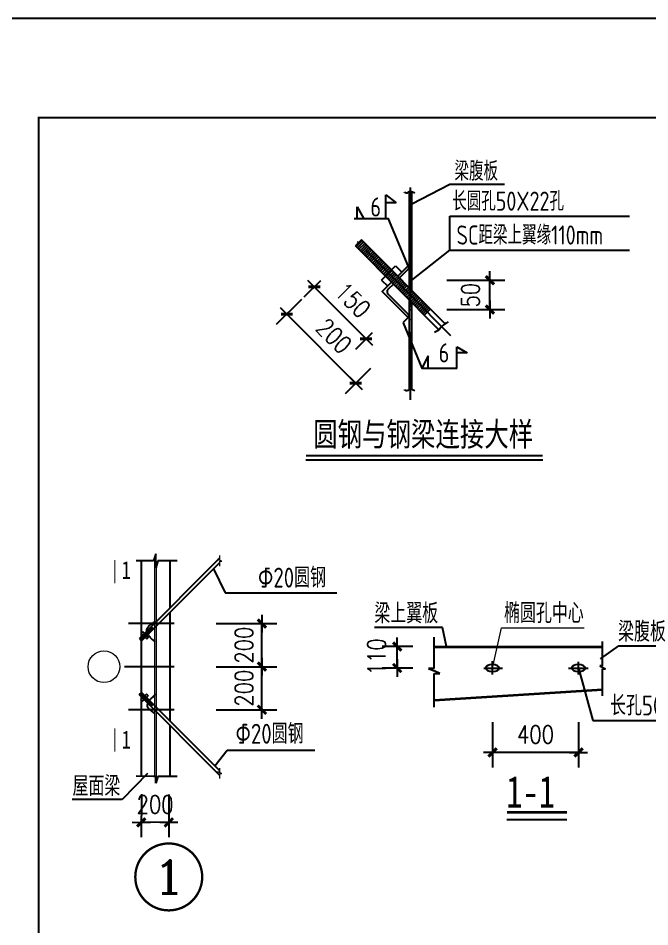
# Model space of a CAD drawing. Extents: x -321761 to 1215725, y 241863 to 438812.
# Drawn here: x 845213 to 861071, y 278444 to 301263 of the extents above; entities that cross this region are included whole.
import ezdxf
from ezdxf.enums import TextEntityAlignment as Align

# ---------------------------------------------------------------- set-up
doc = ezdxf.new("R2010")
doc.units = 0
doc.header["$LTSCALE"] = 1000
for name, pattern in [('CENTER', [2, 1.25, -0.25, 0.25, -0.25]), ('CENTERX2', [101.6, 63.5, -12.7, 12.7, -12.7]), ('DASHDOTX2', [50.8, 25.4, -12.7, 0, -12.7]), ('DOTE', [2.42, 2, -0.2, 0.02, -0.2])]:
    doc.linetypes.add(name, pattern=pattern)
doc.layers.get('0').update_dxf_attribs({"linetype": 'CONTINUOUS'})
doc.layers.get('Defpoints').update_dxf_attribs({"linetype": 'CONTINUOUS'})
for name, color, linetype in [('AXIS_DIM', 3, 'CONTINUOUS'), ('BORDER', 7, 'CONTINUOUS'), ('CJ', 6, 'CONTINUOUS'), ('DOTE', 1, 'DOTE'), ('JC', 7, 'CONTINUOUS'), ('PUB_DIM', 3, 'CONTINUOUS'), ('PUB_TEXT', 7, 'CONTINUOUS'), ('一般文字', 6, 'CONTINUOUS'), ('卫浴', 7, 'CONTINUOUS')]:
    doc.layers.add(name, color=color, linetype=linetype)
doc.layers.add('系杆支撑', color=2, linetype='CONTINUOUS', lineweight=25)
doc.layers.add('轴线', color=1, linetype='CENTERX2', lineweight=13)
doc.styles.add('-宋体', font='')
doc.styles.add('COMP', font='complex', dxfattribs={"bigfont": 'hztxt'})
doc.styles.add('DIM_FONT', font='SIMPLEX.shx', dxfattribs={"width": 0.8})
doc.styles.add('HZTXT', font='tssdeng.shx', dxfattribs={"width": 0.7, "bigfont": 'tssdchn.shx'})
doc.styles.add('TSSD_Dimension', font='Tssdeng.shx', dxfattribs={"width": 0.7, "bigfont": 'hztxt.shx'})
doc.styles.get('-宋体').set_extended_font_data('SimSun')
doc.dimstyles.new('DIMN150', dxfattribs={"dimscale": 1.5, "dimtxt": 300, "dimasz": 1, "dimexe": 250, "dimexo": 300, "dimgap": 150, "dimtad": 1, "dimdec": 0, "dimzin": 0, "dimdsep": 46, "dimtxsty": 'DIM_FONT', "dimblk": '_DIMX', "dimcen": 0.09, "dimclrt": 7, "dimadec": 0, "dimazin": 0, "dimtfac": 1, "dimtdec": 0, "dimtix": 1, "dimtmove": 2, "dimatfit": 3, "dimldrblk": '_DIMX', "dimfxl": 1, "dimtolj": 1, "dimtzin": 0, "dimarcsym": 0})

# ---------------------------------------------------------------- blocks, each defined once
blk = doc.blocks.new('_INDEX1')
at = {"const_width": 0.035}
blk.add_lwpolyline([(-0.5, 0, 1), (0.5, 0, 1)], format="xyb", close=True, dxfattribs=at)
at = {"style": 'COMP', "width": 2.333333}
blk.add_attdef('1', text='', height=0.5, dxfattribs=at).set_placement((-0.25, -0.25), (0.25, -0.25), align=Align.FIT)
blk = doc.blocks.new('_DIMX')
blk.add_line((-150, 0), (150, 0))
at = {"const_width": 50}
blk.add_lwpolyline([(-70, -70), (70, 70)], dxfattribs=at)
blk = doc.blocks.new('*D36')
at = {"layer": 'Defpoints', "color": 0}
for p in [(895457, 475744), (896148, 475741), (895454, 474589)]:
    blk.add_point(p, dxfattribs=at)
at = {"layer": 'PUB_DIM', "color": 0, "lineweight": -2}
for p, q in [((895456, 475294), (895453, 474214)), ((896147, 475291), (896143, 474212)), ((895452, 474589), (895451, 474589)), ((896144, 474587), (895454, 474589)), ((896146, 474587), (896147, 474587))]:
    blk.add_line(p, q, dxfattribs=at)
at = {"layer": 'PUB_DIM', "color": 0, "lineweight": -2, "xscale": 1.5, "yscale": 1.5, "zscale": 1.5}
for p, rotation in [((895454, 474589), 359.8216741708843), ((896144, 474587), 179.8216741708842)]:
    blk.add_blockref('_DIMX', p, dxfattribs=dict(at, rotation=rotation))
at = {"layer": 'PUB_DIM', "color": 7, "insert": (895800, 475038), "char_height": 450, "attachment_point": 5, "rotation": 359.8217, "style": 'DIM_FONT'}
blk.add_mtext('\\A1;200', dxfattribs=at)
blk = doc.blocks.new('*D37')
at = {"layer": 'Defpoints', "color": 0}
for p in [(896888, 478497), (898483, 478497), (896888, 477415)]:
    blk.add_point(p, dxfattribs=at)
at = {"layer": 'PUB_DIM', "color": 0, "lineweight": -2}
for p, q in [((897338, 478497), (898858, 478497)), ((898483, 478498), (898483, 478500)), ((898483, 477415), (898483, 478497)), ((897338, 477415), (898858, 477415)), ((898483, 477414), (898483, 477412))]:
    blk.add_line(p, q, dxfattribs=at)
at = {"layer": 'PUB_DIM', "color": 0, "lineweight": -2, "xscale": 1.5, "yscale": 1.5, "zscale": 1.5}
for p, rotation in [((898483, 478497), 270), ((898483, 477415), 90)]:
    blk.add_blockref('_DIMX', p, dxfattribs=dict(at, rotation=rotation))
at = {"layer": 'PUB_DIM', "color": 7, "insert": (898033, 477956), "char_height": 450, "attachment_point": 5, "rotation": 90, "style": 'DIM_FONT'}
blk.add_mtext('\\A1;200', dxfattribs=at)
blk = doc.blocks.new('*D38')
at = {"layer": 'Defpoints', "color": 0}
for p in [(896888, 479578), (898483, 479578), (896888, 478497)]:
    blk.add_point(p, dxfattribs=at)
at = {"layer": 'PUB_DIM', "color": 0, "lineweight": -2}
for p, q in [((897338, 479578), (898858, 479578)), ((898483, 479580), (898483, 479581)), ((898483, 478497), (898483, 479578)), ((897338, 478497), (898858, 478497)), ((898483, 478495), (898483, 478494))]:
    blk.add_line(p, q, dxfattribs=at)
at = {"layer": 'PUB_DIM', "color": 0, "lineweight": -2, "xscale": 1.5, "yscale": 1.5, "zscale": 1.5}
for p, rotation in [((898483, 479578), 270), ((898483, 478497), 90)]:
    blk.add_blockref('_DIMX', p, dxfattribs=dict(at, rotation=rotation))
at = {"layer": 'PUB_DIM', "color": 7, "insert": (898033, 479038), "char_height": 450, "attachment_point": 5, "rotation": 90, "style": 'DIM_FONT'}
blk.add_mtext('\\A1;200', dxfattribs=at)
blk = doc.blocks.new('*D451')
at = {"layer": 'Defpoints', "color": 0}
for p in [(1866, 72), (3394, 72), (1866, -663)]:
    blk.add_point(p, dxfattribs=at)
at = {"layer": 'PUB_DIM', "color": 0, "lineweight": -2}
for p, q in [((2316, 72), (3769, 72)), ((3394, -661), (3394, 70)), ((2316, -663), (3769, -663))]:
    blk.add_line(p, q, dxfattribs=at)
at = {"layer": 'PUB_DIM', "color": 0, "lineweight": -2, "xscale": 1.5, "yscale": 1.5, "zscale": 1.5}
for p, rotation in [((3394, 72), 90), ((3394, -663), 270)]:
    blk.add_blockref('_DIMX', p, dxfattribs=dict(at, rotation=rotation))
at = {"layer": 'PUB_DIM', "color": 7, "insert": (2908, -303), "char_height": 450, "attachment_point": 5, "rotation": 90, "style": 'DIM_FONT'}
blk.add_mtext('\\A1;50', dxfattribs=at)
blk = doc.blocks.new('*D452')
at = {"layer": 'Defpoints', "color": 0}
for p in [(-1015, -93), (-1704, -778), (714, -1831)]:
    blk.add_point(p, dxfattribs=at)
at = {"layer": 'PUB_DIM', "color": 0, "lineweight": -2}
for p, q in [((-1334, -410), (-1970, -1042)), ((24, -2515), (-1703, -779)), ((395, -2148), (-241, -2781))]:
    blk.add_line(p, q, dxfattribs=at)
at = {"layer": 'PUB_DIM', "color": 0, "lineweight": -2, "xscale": 1.5, "yscale": 1.5, "zscale": 1.5}
for p, rotation in [((-1704, -778), 134.8409121949617), ((25, -2516), 314.8409121949617)]:
    blk.add_blockref('_DIMX', p, dxfattribs=dict(at, rotation=rotation))
at = {"layer": 'PUB_DIM', "color": 7, "insert": (-520, -1330), "char_height": 450, "attachment_point": 5, "rotation": 314.8409, "style": 'DIM_FONT'}
blk.add_mtext('\\A1;200', dxfattribs=at)
blk = doc.blocks.new('*D453')
at = {"layer": 'Defpoints', "color": 0}
for p in [(-543, 376), (-1015, -93), (757, -931)]:
    blk.add_point(p, dxfattribs=at)
at = {"layer": 'PUB_DIM', "color": 0, "lineweight": -2}
for p, q in [((-862, 59), (-1281, -357)), ((284, -1399), (-1014, -94)), ((438, -1248), (19, -1664))]:
    blk.add_line(p, q, dxfattribs=at)
at = {"layer": 'PUB_DIM', "color": 0, "lineweight": -2, "xscale": 1.5, "yscale": 1.5, "zscale": 1.5}
for p, rotation in [((-1015, -93), 134.8409121949609), ((285, -1400), 314.8409121949609)]:
    blk.add_blockref('_DIMX', p, dxfattribs=dict(at, rotation=rotation))
at = {"layer": 'PUB_DIM', "color": 7, "insert": (-46, -429), "char_height": 450, "attachment_point": 5, "rotation": 314.8409, "style": 'DIM_FONT'}
blk.add_mtext('\\A1;150', dxfattribs=at)
blk = doc.blocks.new('*D44')
at = {"layer": 'Defpoints', "color": 0}
for p in [(893252, 469826), (894097, 469826), (894097, 469287)]:
    blk.add_point(p, dxfattribs=at)
at = {"layer": 'PUB_DIM', "color": 0, "lineweight": -2}
for p, q in [((893647, 469826), (892877, 469826)), ((893252, 469289), (893252, 469825)), ((893647, 469287), (892877, 469287))]:
    blk.add_line(p, q, dxfattribs=at)
at = {"layer": 'PUB_DIM', "color": 0, "lineweight": -2, "xscale": 1.5, "yscale": 1.5, "zscale": 1.5}
for p, rotation in [((893252, 469826), 90), ((893252, 469287), 270)]:
    blk.add_blockref('_DIMX', p, dxfattribs=dict(at, rotation=rotation))
at = {"layer": 'PUB_DIM', "color": 7, "insert": (892734, 469570), "char_height": 450, "attachment_point": 5, "rotation": 90, "style": 'DIM_FONT'}
blk.add_mtext('\\A1;110', dxfattribs=at)
blk = doc.blocks.new('*D45')
at = {"layer": 'Defpoints', "color": 0}
for p in [(895645, 468380), (897805, 468380), (895645, 467167)]:
    blk.add_point(p, dxfattribs=at)
at = {"layer": 'PUB_DIM', "color": 0, "lineweight": -2}
for p, q in [((895645, 467930), (895645, 466792)), ((897805, 467930), (897805, 466792)), ((897803, 467167), (895647, 467167))]:
    blk.add_line(p, q, dxfattribs=at)
at = {"layer": 'PUB_DIM', "color": 0, "lineweight": -2, "xscale": 1.5, "yscale": 1.5, "zscale": 1.5, "rotation": 180}
blk.add_blockref('_DIMX', (895645, 467167), dxfattribs=at)
at = {"layer": 'PUB_DIM', "color": 0, "lineweight": -2, "xscale": 1.5, "yscale": 1.5, "zscale": 1.5}
blk.add_blockref('_DIMX', (897805, 467167), dxfattribs=at)
at = {"layer": 'PUB_DIM', "color": 7, "insert": (896725, 467617), "char_height": 450, "attachment_point": 5, "style": 'DIM_FONT'}
blk.add_mtext('\\A1;400', dxfattribs=at)
blk = doc.blocks.new('5G4')
at = {"color": 0}
for p, q in [((-706.4, 2372), (-767.6, 2193.8)), ((-703.9, 2020.7), (-706.4, 2372)), ((-767.6, 2193.8), (-1198.6, 2194.1)), ((892.1, 2258.2), (-1121, 242.1)), ((-1070.1, -3217.5), (-1070.1, 2183.3)), ((892.1, 2144.9), (-1064.4, 185.5)), ((-658.9, 2192.1), (-703.9, 2020.7)), ((-172.7, 2191.7), (-658.9, 2192.1)), ((-349.8, 1014.4), (-349.8, 2183.3)), ((737, 1989.5), (1030.9, 1388.6)), ((1030.9, 1388.6), (3837.9, 1388.6)), ((-349.8, -1829.7), (-349.8, 901.1)), ((892.1, -3073.5), (-1070.2, -1108.3)), ((892.1, -3186.8), (-1126.9, -1164.8)), ((-349.8, -3219.7), (-349.8, -1943)), ((774.2, -2955.4), (1082.2, -2561.7)), ((1082.2, -2561.7), (3281.9, -2561.7)), ((-767.6, -3217.8), (-1198.6, -3217.4)), ((-706.4, -3217.8), (-767.6, -3217.8)), ((-703.9, -3390.9), (-706.4, -3217.8)), ((-658.9, -3219.5), (-703.9, -3390.9)), ((-172.7, -3219.8), (-658.9, -3219.5)), ((-1556.1, -3795.9), (-2805.2, -3795.9))]:
    blk.add_line(p, q, dxfattribs=at)
at = {"color": 0, "linetype": 'CENTER'}
for p, q in [((-247.3, 617.2), (-1395.9, 617.2)), ((-247.3, -464.3), (-1610.1, -464.3)), ((-247.3, -1545.8), (-1395.9, -1545.8))]:
    blk.add_line(p, q, dxfattribs=at)
at = {"lineweight": 18}
blk.add_circle((-2010.1, -464.3), 400, dxfattribs=at)
at = {"layer": 'AXIS_DIM', "linetype": 'ByBlock', "const_width": 25}
for points in [[(-1735.4, 2214.5), (-1735.4, 1630.7)], [(-1735.4, -2010.6), (-1735.4, -2594.4)]]:
    blk.add_lwpolyline(points, dxfattribs=at)
at = {"layer": 'CJ', "color": 0}
for p, q in [((-944.3, 466.8), (-946.1, 453.7)), ((-940.6, 479.4), (-944.3, 466.8)), ((-935.3, 491.7), (-940.6, 479.4)), ((-928.5, 503.6), (-935.3, 491.7)), ((-920.5, 515.3), (-928.5, 503.6)), ((-911.3, 526.8), (-920.5, 515.3)), ((-901.1, 538.2), (-911.3, 526.8)), ((-890.1, 549.7), (-901.1, 538.2)), ((-838.3, 412.1), (-894.9, 468.6)), ((-877.7, 561.4), (-890.1, 549.7)), ((-824.1, 426.3), (-880.7, 482.8)), ((-863.3, 573.7), (-877.7, 561.4)), ((-810, 440.4), (-866.6, 497)), ((-846.5, 586.9), (-863.3, 573.7)), ((-795.8, 454.6), (-852.5, 511.1)), ((-826.6, 601.3), (-846.5, 586.9)), ((-781.7, 468.7), (-838.3, 525.3)), ((-803.1, 617.1), (-826.6, 601.3)), ((-767.6, 482.9), (-824.2, 539.4)), ((-775.4, 634.7), (-803.1, 617.1)), ((-742.9, 654.3), (-775.4, 634.7)), ((-1064.4, 185.6), (-1121.1, 242.1)), ((-1050.3, 199.7), (-1106.9, 256.3)), ((-1036.2, 213.9), (-1092.8, 270.4)), ((-1022, 228.1), (-1078.7, 284.6)), ((-1076.9, 372), (-1038.2, 410.7)), ((-1038.2, 410.7), (-1076.9, 372)), ((-936.3, 231.6), (-1076.9, 372)), ((-1076.9, 372), (-936.3, 231.6)), ((-1007.9, 242.2), (-1064.5, 298.8)), ((-993.8, 256.4), (-1050.4, 312.9)), ((-1038.2, 410.7), (-897.6, 270.3)), ((-897.6, 270.3), (-1038.2, 410.7)), ((-979.6, 270.5), (-1036.2, 327.1)), ((-965.5, 284.7), (-1022.1, 341.2)), ((-951.3, 298.8), (-1008, 355.4)), ((-937.2, 313), (-993.8, 369.5)), ((-923.1, 327.2), (-979.7, 383.7)), ((-908.9, 341.3), (-965.6, 397.9)), ((-894.8, 355.5), (-951.4, 412)), ((-946.1, 453.7), (-946, 440)), ((-946, 440), (-943.8, 425.7)), ((-943.8, 425.7), (-939.8, 411)), ((-939.8, 411), (-934.1, 395.9)), ((-880.7, 369.6), (-937.3, 426.2)), ((-897.6, 270.3), (-936.3, 231.6)), ((-936.3, 231.6), (-897.6, 270.3)), ((-934.1, 395.9), (-927.1, 380.8)), ((-927.1, 380.8), (-919.1, 365.7)), ((-866.5, 383.8), (-923.2, 440.3)), ((-919.1, 365.7), (-910.2, 350.8)), ((-910.2, 350.8), (-900.9, 336.4)), ((-852.4, 397.9), (-909, 454.5)), ((-900.9, 336.4), (-891.3, 322.6)), ((-891.3, 322.6), (-881.5, 309.3)), ((-881.5, 309.3), (-870.7, 295.8)), ((-870.7, 295.8), (-858.1, 281.1)), ((-858.1, 281.1), (-842.5, 264.4)), ((-842.5, 264.4), (-823, 244.6)), ((-823, 244.6), (-798.7, 220.7)), ((-798.7, 220.7), (-768.6, 191.9)), ((-768.6, 191.9), (-731.6, 157.2)), ((-1070.2, -1108.3), (-1126.9, -1164.8)), ((-1056.1, -1122.4), (-1112.7, -1179)), ((-1042, -1136.6), (-1098.6, -1193.1)), ((-1027.8, -1150.7), (-1084.5, -1207.3)), ((-942.1, -1154.3), (-1082.7, -1294.7)), ((-1082.7, -1294.7), (-942.1, -1154.3)), ((-1082.7, -1294.7), (-1044, -1333.4)), ((-1044, -1333.4), (-1082.7, -1294.7)), ((-1013.7, -1164.9), (-1070.3, -1221.4)), ((-999.6, -1179.1), (-1056.2, -1235.6)), ((-1044, -1333.4), (-903.4, -1193)), ((-985.4, -1193.2), (-1042.1, -1249.8)), ((-971.3, -1207.4), (-1027.9, -1263.9)), ((-957.1, -1221.5), (-1013.8, -1278.1)), ((-943, -1235.7), (-999.6, -1292.2)), ((-928.9, -1249.8), (-985.5, -1306.4)), ((-914.7, -1264), (-971.4, -1320.5)), ((-900.6, -1278.2), (-957.2, -1334.7)), ((-886.5, -1292.3), (-943.1, -1348.9)), ((-903.4, -1193), (-942.1, -1154.3)), ((-942.1, -1154.3), (-903.4, -1193)), ((-872.3, -1306.5), (-929, -1363)), ((-858.2, -1320.6), (-914.8, -1377.2)), ((-844.1, -1334.8), (-900.7, -1391.3)), ((-899.6, -1372.1), (-891.5, -1357)), ((-891.5, -1357), (-882.7, -1342.2)), ((-829.9, -1348.9), (-886.5, -1405.5)), ((-882.7, -1342.2), (-873.3, -1327.7)), ((-873.3, -1327.7), (-863.7, -1313.9)), ((-815.8, -1363.1), (-872.4, -1419.6)), ((-863.7, -1313.9), (-853.9, -1300.6)), ((-853.9, -1300.6), (-843.2, -1287.1)), ((-843.2, -1287.1), (-830.5, -1272.4)), ((-830.5, -1272.4), (-814.9, -1255.7)), ((-814.9, -1255.7), (-795.5, -1235.9)), ((-795.5, -1235.9), (-771.2, -1212)), ((-771.2, -1212), (-741, -1183.2)), ((-741, -1183.2), (-704.1, -1148.5)), ((-918.6, -1445), (-918.5, -1431.3)), ((-916.7, -1458.1), (-918.6, -1445)), ((-918.5, -1431.3), (-916.3, -1417)), ((-913.1, -1470.7), (-916.7, -1458.1)), ((-916.3, -1417), (-912.2, -1402.3)), ((-907.8, -1483), (-913.1, -1470.7)), ((-912.2, -1402.3), (-906.6, -1387.2)), ((-901, -1494.9), (-907.8, -1483)), ((-906.6, -1387.2), (-899.6, -1372.1)), ((-892.9, -1506.6), (-901, -1494.9)), ((-883.7, -1518.1), (-892.9, -1506.6)), ((-873.6, -1529.5), (-883.7, -1518.1)), ((-862.5, -1541), (-873.6, -1529.5)), ((-850.1, -1552.7), (-862.5, -1541)), ((-801.6, -1377.3), (-858.3, -1433.8)), ((-835.8, -1565), (-850.1, -1552.7)), ((-787.5, -1391.4), (-844.1, -1448)), ((-818.9, -1578.2), (-835.8, -1565)), ((-773.4, -1405.6), (-830, -1462.1)), ((-799.1, -1592.6), (-818.9, -1578.2)), ((-775.5, -1608.4), (-799.1, -1592.6)), ((-747.8, -1626), (-775.5, -1608.4)), ((-731.6, -1635.8), (-764.1, -1616.2)), ((-916.6, -3148), (-1556.1, -3795.9))]:
    blk.add_line(p, q, dxfattribs=at)
at = {"layer": '卫浴', "lineweight": 13}
for p, q in [((896.9, 2229), (896.9, 2325.9)), ((945.1, 2187.5), (844.2, 2229)), ((844.2, 2229), (896.9, 2229)), ((897.1, 2062.7), (897.1, 2187.5)), ((897.1, 2187.5), (945.1, 2187.5)), ((844.2, -3102.7), (896.9, -3102.7)), ((945.1, -3144.2), (844.2, -3102.7)), ((896.9, -3102.7), (896.9, -3014.6)), ((897.1, -3144.2), (945.1, -3144.2)), ((897.1, -3268.9), (897.1, -3144.2))]:
    blk.add_line(p, q, dxfattribs=at)
at = {"layer": '轴线', "color": 251, "linetype": 'DASHDOTX2', "lineweight": 13, "ltscale": 10}
for p, q in [((-731.6, 134.6), (-731.6, 2298.4)), ((-689.9, -3337.7), (-689.9, 2073.9)), ((-731.6, -3217.8), (-731.6, 134.6))]:
    blk.add_line(p, q, dxfattribs=at)
at = {"layer": 'PUB_TEXT', "xscale": 1680, "yscale": 1680, "zscale": 1680}
blk.add_blockref('_INDEX1', (-383.4, -5743.9), dxfattribs=at).add_auto_attribs({'1': '1'})
at = {"layer": 'PUB_TEXT', "style": 'TSSD_Dimension', "width": 0.8}
for s, p in [('Φ20圆钢', (1856.6, 1522.9)), ('Φ20圆钢', (1292.9, -2398.6)), ('屋面梁', (-2799.4, -3710.5))]:
    blk.add_text(s, height=500, dxfattribs=at).set_placement(p)
at = {"layer": '一般文字', "color": 2, "style": '-宋体', "width": 0.75}
for p in [(-1563.9, 1740.1), (-1563.9, -2519.4)]:
    blk.add_text('1', height=450, dxfattribs=at).set_placement(p)
at = {"layer": 'PUB_DIM'}
for p1, p2, distance, picture, middle in [((360.3, -464.3), (360.3, 617.2), -1595.4, '*D38', (1505.7, 76.5)), ((360.3, -1545.8), (360.3, -464.3), -1595.4, '*D37', (1505.7, -1005.1)), ((-379.4, -3219.7), (-1070.1, -3217.5), 1154.2, '*D36', (-726.9, -3922.8))]:
    dim = blk.add_aligned_dim(p1=p1, p2=p2, distance=distance, text='200', dimstyle='DIMN150', dxfattribs=at)
    dim.commit()
    dim.dimension.update_dxf_attribs({"geometry": picture, "text_midpoint": middle, "insert": (-896527.4, -478961.2)})
blk = doc.blocks.new('5G5')
at = {"layer": '系杆支撑'}
h = blk.add_hatch(dxfattribs=at)
h.set_pattern_fill('ANSI31', color=256, scale=15.304348, angle=630, style=0)
h.set_pattern_definition([(225, (36193.314, 5644.443), (-34.35924, 34.35924), [])])
h.paths.add_polyline_path([(95.4, 1011.3), (174.2, 1089.7), (927.9, 331.8), (849.5, 253.4)])
h.paths.add_polyline_path([(849.5, 253.4), (772.1, 176), (18, 934.3), (95.4, 1011.3)])
h.paths.add_polyline_path([(849.5, 253.4), (927.9, 331.8), (1395.8, -138.7), (1395.8, -295.5)])
h.paths.add_polyline_path([(772.1, 176), (849.5, 253.4), (1395.8, -295.5), (1395.8, -451.2)])
h.paths.add_polyline_path([(1900.9, -646.6), (1822.6, -724.5), (1395.8, -295.5), (1395.8, -138.7)])
h.paths.add_polyline_path([(1822.6, -724.5), (1744.6, -802), (1395.8, -451.2), (1395.8, -295.5)])
for p, q in [((1365.2, 2291.3, 0), (1365.2, -107.9, 0)), ((1426.4, 2291.3, 0), (1426.4, -169.5, 0)), ((783.9, 1610.6, 0), (783.9, 2218.2, 0)), ((783.9, 2218.2, 0), (1045.4, 2017.1, 0)), ((62.9, 1610.6, 0), (62.9, 1918.4, 0)), ((62.9, 1918.4, 0), (225.5, 1610.6, 0)), ((1045.4, 2017.1, 0), (783.9, 2017.1, 0)), ((2387.9, 1677.8, 0), (6896.1, 1677.8, 0)), ((2387.9, 823, 0), (2387.9, 1677.8, 0)), ((1365.2, -420.4, 0), (1365.2, -2675.5, 0)), ((1426.4, -482, 0), (1426.4, -2675.5, 0)), ((1900.9, -646.6, 0), (1745.2, -801.5, 0)), ((1216.7, -989.7, 0), (1350.8, -855.6, 0)), ((2561.9, -1598.8, 0), (2823.4, -1749.8, 0)), ((2561.9, -2134.8, 0), (2561.9, -1598.8, 0)), ((2823.4, -1749.8, 0), (2561.9, -1749.8, 0)), ((1844.6, -1827.1, 0), (1682, -2134.8, 0)), ((1844.6, -2134.8, 0), (1844.6, -1827.1, 0))]:
    blk.add_line(p, q)
at = {"extrusion": (0, 0, -1), "elevation": 0}
for points in [[(-1431.4, 1989.8), (-2385.9, 2487.8), (-3757.8, 2487.8)], [(-1342.8, 437.7), (-849.4, 1610.6), (11.2, 1610.6)], [(-1432.3, 76.4), (-2387.9, 823), (-6896.1, 823)], [(-1219.5, -996.6), (-1682, -2134.8), (-2576.8, -2134.8)]]:
    blk.add_lwpolyline(points, dxfattribs=at)
for points in [[(1509.5, 2255.5, 0), (1426.4, 2291.3, 0), (1365.2, 2291.3, 0), (1307.3, 2257.9, 0), (1248.1, 2292.1, 0)], [(1509.5, -2711.3, 0), (1426.4, -2675.5, 0), (1365.2, -2675.5, 0), (1307.3, -2708.9, 0), (1248.1, -2674.6, 0)]]:
    blk.add_spline(points, degree=3)
at = {"extrusion": (0, 0, -1)}
for points in [[(-1430.5, 1990.6, 0), (-1426.4, 1984.2, 0), (-1432.4, 1988.9, 0)], [(-1341.7, 437.2, 0), (-1345.7, 430.8, 0), (-1344, 438.2, 0)], [(-1431.5, 77.4, 0), (-1426.4, 71.8, 0), (-1433.1, 75.4, 0)], [(-1220.7, -996.2, 0), (-1216.7, -989.7, 0), (-1218.3, -997.1, 0)]]:
    blk.add_solid(points, dxfattribs=at)
at = {"layer": 'DOTE', "color": 8, "linetype": 'DOTE', "ltscale": 1.5}
for p, q in [((1395.8, 2397.9, 0), (1395.8, -2930.3, 0)), ((2417.9, -1322.7, 0), (-30.7, 1137.9, 0))]:
    blk.add_line(p, q, dxfattribs=at)
at = {"layer": '一般文字', "color": 2}
blk.add_line((-1223.6, -4435.1), (4721.1, -4435.1), dxfattribs=at)
at = {"layer": '一般文字', "color": 2, "const_width": 54}
blk.add_lwpolyline([(-1223.6, -4335), (4721.1, -4335)], dxfattribs=at)
at = {"layer": '系杆支撑'}
for p, q in [((2116.1, -1175.6, 0), (17.9, 934.3, 0)), ((174.2, 1089.7, 0), (18, 934.3, 0)), ((2272.4, -1020.2, 0), (174.2, 1089.7, 0)), ((672.2, 76.1, 0), (1026.8, 430.7, 0)), ((1026.8, 430.7, 0), (1182.6, 274.9, 0)), ((672.2, 76.1, 0), (828, -79.7, 0)), ((1365.2, 71.8, 0), (1426.4, 71.8, 0)), ((1365.2, -662.9, 0), (1426.4, -662.9, 0))]:
    blk.add_line(p, q, dxfattribs=at)
at = {"layer": '系杆支撑', "elevation": 0}
for points in [[(1126.5, 132.1), (1350.8, 356.5, 0.4142136), (1350.8, 425.7), (1342.2, 434.4), (1083.3, 175.5)], [(927.5, 19.7), (692.8, -214.9), (1342.2, -864.2), (1350.8, -855.6, 0.4142136), (1350.8, -786.3), (848.7, -284.2, -0.4142136), (848.7, -145.7), (970.6, -23.7)]]:
    blk.add_lwpolyline(points, format="xyb", dxfattribs=at)
at = {"layer": '系杆支撑'}
blk.add_open_spline([(2350.7, -970.5, 0), (2272.4, -1020.2, 0), (2183.8, -1087.5, 0), (2116.1, -1175.6, 0), (2007.2, -1240.1, 0)], degree=3, knots=[0, 0, 0, 0, 7.5791323, 16.9236267, 16.9236267, 16.9236267, 16.9236267], dxfattribs=at)
at = {"layer": '一般文字', "color": 6, "linetype": 'Continuous', "lineweight": -3, "style": 'HZTXT', "width": 0.8}
for s, p in [('梁腹板', (2505.4, 2572.4, 0)), ('长圆孔50X22孔', (2447.3, 1818.1, 0)), ('6', (396.2, 1672.3, 0)), ('SC距梁上翼缘110mm', (2554.9, 967.2, 0)), ('6', (2110.6, -1992.1, 0))]:
    blk.add_text(s, height=480, dxfattribs=at).set_placement(p)
at = {"layer": '一般文字', "color": 2, "style": '-宋体', "width": 0.75}
blk.add_text('圆钢与钢梁连接大样', height=600, dxfattribs=at).set_placement((-1041.8, -4095.1))
at = {"layer": 'PUB_DIM'}
for p1, p2, distance, text, picture, middle in [((756.9, -930.9), (-543, 376.3), 665.2, '150', '*D453', (-45.7, -429)), ((714.1, -1831.2), (-1014.7, -92.7), 971.8, '200', '*D452', (-520.4, -1329.9))]:
    dim = blk.add_aligned_dim(p1=p1, p2=p2, distance=distance, text=text, dimstyle='DIMN150', dxfattribs=at)
    dim.commit()
    dim.dimension.update_dxf_attribs({"geometry": picture, "text_midpoint": middle})
dim = blk.add_linear_dim(base=(3393.6, 71.8), p1=(1866.1, -662.9), p2=(1866.1, 71.8), angle=90, text='50', dimstyle='DIMN150', dxfattribs=at)
dim.commit()
dim.dimension.update_dxf_attribs({"geometry": '*D451', "text_midpoint": (2907.7, -302.8), "dimtype": 161})
blk = doc.blocks.new('5G6')
at = {"color": 0}
for p, q in [((-2115.2, -533.1), (-2115.2, 251.2)), ((-2115.2, 16.3), (2115.2, 16.3)), ((-2115.2, 0), (2115.2, 0)), ((2115.2, -469.4), (2115.2, 141.2)), ((-2256.3, -533.1), (-2115.2, -596.8)), ((-2115.2, -533.1), (-2256.3, -533.1)), ((-1974.1, -660.6), (-2115.2, -596.8)), ((-2115.2, -660.6), (-1974.1, -660.6)), ((-2115.2, -1505.6), (-2115.2, -660.6)), ((1510.5, -525.3), (1871.9, -1841)), ((2046.7, -469.4), (2188.8, -544.7)), ((2115.2, -469.4), (2046.7, -469.4)), ((2115.2, -544.7), (2188.8, -544.7)), ((2115.2, -1220.6), (2115.2, -544.7)), ((-2115.2, -1325.9), (2115.2, -1055.1)), ((-2115.2, -1342.1), (2115.2, -1071.3)), ((1871.9, -1841), (4907.5, -1841))]:
    blk.add_line(p, q, dxfattribs=at)
at = {"layer": 'CJ', "color": 0}
for p, q in [((-1903.6, 495.4), (-3610.1, 495.4)), ((-1805, 16.3), (-1903.6, 495.4)), ((2058.1, -296.1), (2525.5, 34.1)), ((2525.5, 34.1), (3726.5, 34.1))]:
    blk.add_line(p, q, dxfattribs=at)
at = {"layer": 'Defpoints', "color": 0, "linetype": 'ByBlock'}
for p in [(-871, -523.1), (1288.2, -523.1)]:
    blk.add_point(p, dxfattribs=at)
at = {"layer": 'JC', "color": 0}
for p, q in [((-648.8, -683.1), (-648.8, -352.2)), ((-648.8, -683.1), (-648.8, -352.2)), ((1510.5, -682.4), (1510.5, -368.2)), ((1510.5, -682.4), (1510.5, -368.2)), ((-871, -523.1), (-399.9, -523.1)), ((-871, -523.1), (-468.9, -523.1)), ((1258.4, -523.1), (1748.4, -523.1)), ((1288.2, -523.1), (1690.4, -523.1))]:
    blk.add_line(p, q, dxfattribs=at)
at = {"layer": 'JC', "color": 0, "extrusion": (0, 0, -1)}
for centre in [(-648.8, -523.1), (1510.5, -523.1)]:
    blk.add_ellipse(centre, major_axis=(-173, 4.2), ratio=0.500506, start_param=-1.5707963, end_param=4.712389, dxfattribs=at)
at = {"layer": '一般文字', "color": 2}
blk.add_line((-288.1, -4324.8), (1218, -4324.8), dxfattribs=at)
at = {"layer": '一般文字', "color": 2, "const_width": 72}
blk.add_lwpolyline([(-288.1, -4148.5), (1218, -4148.5)], dxfattribs=at)
at = {"layer": '卫浴', "lineweight": 13}
for p, q in [((-648.8, -523.1), (-427, 489.8)), ((-427, 489.8), (1654.1, 489.8))]:
    blk.add_line(p, q, dxfattribs=at)
at = {"layer": 'PUB_TEXT', "style": 'TSSD_Dimension', "width": 0.8}
for s, p in [('梁上翼板', (-3614, 600.8)), ('椭圆孔中心', (-359.8, 604.9)), ('梁腹板', (2503.4, 140.4)), ('长孔50X22', (2301.6, -1714.4))]:
    blk.add_text(s, height=500, dxfattribs=at).set_placement(p)
at = {"layer": '一般文字', "color": 2, "style": '-宋体', "width": 0.75}
blk.add_text('1-1', height=800, dxfattribs=at).set_placement((-305.1, -4032.4))
at = {"layer": 'PUB_DIM'}
dim = blk.add_linear_dim(base=(-3042.4, 16.3), p1=(-2196.5, -523.1), p2=(-2196.5, 16.3), angle=90, text='110', dimstyle='DIMN150', dxfattribs=at)
dim.commit()
dim.dimension.update_dxf_attribs({"geometry": '*D44', "text_midpoint": (-3559.9, -239.7), "dimtype": 129, "insert": (-896293.9, -469810.1)})
dim = blk.add_aligned_dim(p1=(1510.6, -1429.9), p2=(-648.6, -1429.9), distance=1213.7, text='400', dimstyle='DIMN150', dxfattribs=at)
dim.commit()
dim.dimension.update_dxf_attribs({"geometry": '*D45', "text_midpoint": (431, -2193.6), "insert": (-896293.9, -469810.1)})

msp = doc.modelspace()

# ---------------------------------------------------------------- linework, layer by layer
at = {"layer": 'BORDER'}
msp.add_lwpolyline([(844725.4, 241862.6), (844725.4, 301262.6), (886725.4, 301262.6), (886725.4, 241862.6)], close=True, dxfattribs=at)
at = {"layer": 'BORDER', "const_width": 50}
msp.add_lwpolyline([(845725.4, 242862.6), (845725.4, 298762.6), (885725.4, 298762.6), (885725.4, 242862.6)], close=True, dxfattribs=at)

# ---------------------------------------------------------------- block references
at = {"color": 0}
for name, p in [('5G5', (853661.5, 294609.7, 0)), ('5G4', (849376.7, 285441)), ('5G6', (857771, 285466.7))]:
    msp.add_blockref(name, p, dxfattribs=at)

doc.saveas('drawing.dxf')
